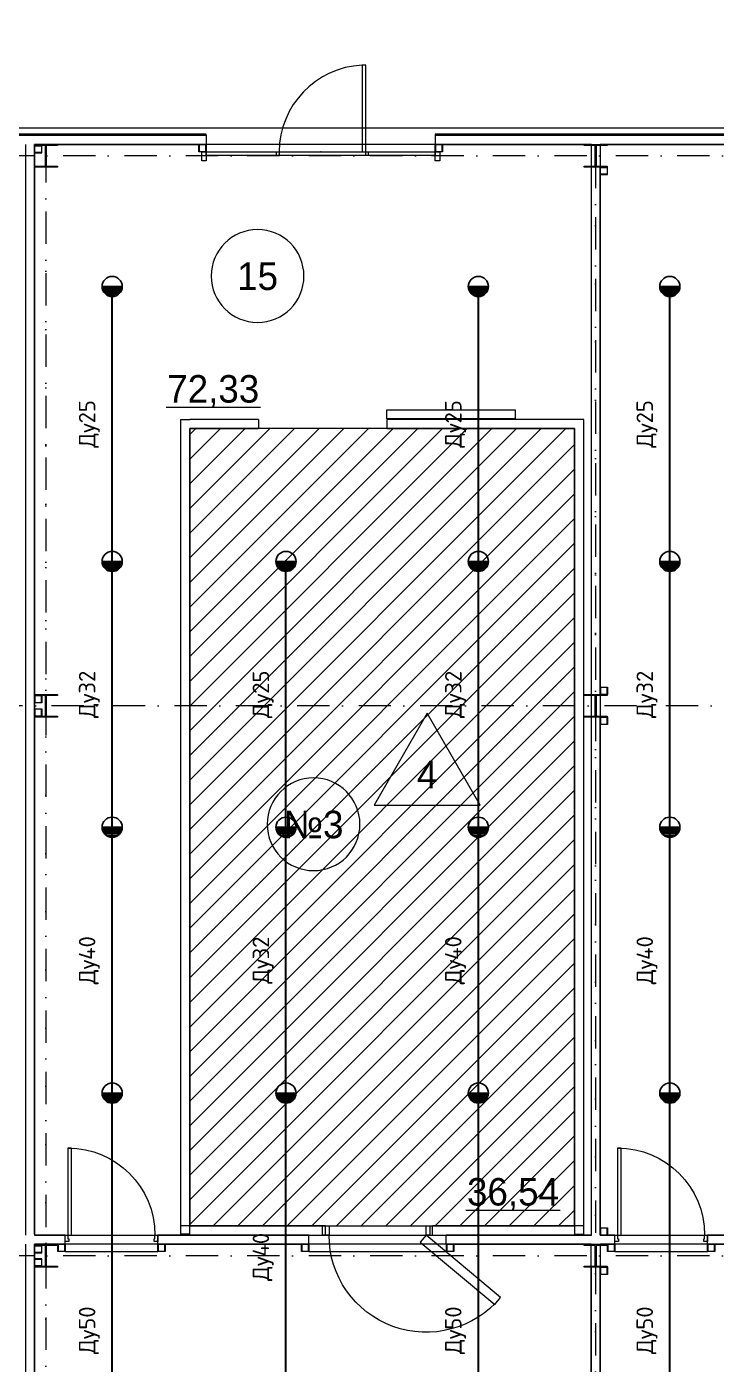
# Model space of a CAD drawing. Header units: millimetres. Extents: x 0 to 2118900, y -20000 to 84100.
# Drawn here: x 459790 to 467317, y 50816 to 65409 of the extents above; entities that cross this region are included whole.
import ezdxf
from ezdxf.enums import TextEntityAlignment as Align

# ---------------------------------------------------------------- set-up
doc = ezdxf.new("R2010")
doc.units = ezdxf.units.MM
for name, pattern in [('Dot & Dashed', [670.277762, 352.777767, -176.388884, 0, -141.111112]), ('Крупный пунктир', [634.99999, 0, -634.99999]), ('Штриховая', [300, 200, -100])]:
    doc.linetypes.add(name, pattern=pattern)
for name, color, linetype, lineweight in [('АР_подоснова', 8, 'Continuous', 13), ('ПТ_В21_расп', 1, 'Continuous', 30), ('ПТ_оросители', 7, 'Continuous', 25), ('ПТ_текст', 7, 'Continuous', 18), ('ПТ_штриховка', 8, 'Continuous', 9)]:
    doc.layers.add(name, color=color, linetype=linetype, lineweight=lineweight)
doc.styles.add('АР_текст_1', font='arial.ttf')
doc.styles.add('ПТ', font='isocpeur.ttf')

# ---------------------------------------------------------------- blocks, each defined once
blk = doc.blocks.new('Разгрузочный тамбур_15_21', base_point=(53628, 38770))
at = {"color": 0, "linetype": 'Continuous', "lineweight": -2}
blk.add_line((53312, 37258), (54341, 37258), dxfattribs=at)
for start, end in [(0, 180), (180, 0)]:
    blk.add_arc((54310, 38689), 506, start, end, dxfattribs=at)
at = {"color": 0, "lineweight": -2, "style": 'АР_текст_1'}
for tag, p in [('ROOM_NUMBER', (54310, 38687)), ('ROOM_AREA', (53826, 37458))]:
    blk.add_attdef(tag, text='', height=300, dxfattribs=at).set_placement(p, align=Align.MIDDLE_CENTER)
blk = doc.blocks.new('Стена_110', base_point=(51875, 40125))
at = {"color": 0, "linetype": 'Continuous', "lineweight": -2, "flags": 128}
for points in [[(51775, 40125), (51775, 28225)], [(51875, 28235), (51875, 40125)]]:
    blk.add_lwpolyline(points, dxfattribs=at)
blk = doc.blocks.new('Колонна SHS ГК 270')
at = {"color": 0, "linetype": 'Continuous', "lineweight": -2}
for p, q in [((40, 40), (-40, 40)), ((-40, 40), (-40, -40)), ((-36.4, -36.4), (-36.4, 36.4)), ((-36.4, 36.4), (36.4, 36.4)), ((36.4, 36.4), (36.4, -36.4)), ((40, -40), (40, 40)), ((-40, -40), (40, -40)), ((36.4, -36.4), (-36.4, -36.4))]:
    blk.add_line(p, q, dxfattribs=at)
blk = doc.blocks.new('Труба Квадратного Сечения ГК SHS 27')
at = {"color": 0, "linetype": 'Continuous', "lineweight": -2}
for p, q in [((1250, 40), (0, 40)), ((0, 40), (0, 0)), ((0, 0), (0, -40)), ((2500, 40), (1250, 40)), ((2500, 0), (2500, 40)), ((2500, -40), (2500, 0)), ((0, -40), (1250, -40)), ((1250, -40), (2500, -40))]:
    blk.add_line(p, q, dxfattribs=at)
blk = doc.blocks.new('Труба Квадратного Сечения ГК SHS 27_5')
at = {"color": 0, "linetype": 'Continuous', "lineweight": -2}
for p, q in [((505, 40), (0, 40)), ((0, 40), (0, 0)), ((0, 0), (0, -40)), ((1010, 40), (505, 40)), ((1010, 0), (1010, 40)), ((1010, -40), (1010, 0)), ((0, -40), (505, -40)), ((505, -40), (1010, -40))]:
    blk.add_line(p, q, dxfattribs=at)
blk = doc.blocks.new('Труба Квадратного Сечения ГК SHS 27_6')
at = {"color": 0, "linetype": 'Continuous', "lineweight": -2}
for p, q in [((750, 40), (0, 40)), ((0, 40), (0, 0)), ((0, 0), (0, -40)), ((1500, 40), (750, 40)), ((1500, 0), (1500, 40)), ((1500, -40), (1500, 0)), ((0, -40), (750, -40)), ((750, -40), (1500, -40))]:
    blk.add_line(p, q, dxfattribs=at)
blk = doc.blocks.new('Морозильная камера №3_№3_83', base_point=(55105, 33075))
at = {"color": 0, "linetype": 'Continuous', "lineweight": -2}
for p, q in [((56161, 33919), (55582, 32917)), ((56739, 32917), (56161, 33919)), ((55582, 32917), (56739, 32917)), ((56583, 28498), (57612, 28498))]:
    blk.add_line(p, q, dxfattribs=at)
at = {"color": 0, "linetype": 'Штриховая', "lineweight": -2, "flags": 128}
blk.add_lwpolyline([(53570, 28325), (57770, 28325), (57770, 37025), (53570, 37025)], close=True, dxfattribs=at)
at = {"color": 0, "linetype": 'Continuous', "lineweight": -2}
for start, end in [(0, 180), (180, 0)]:
    blk.add_arc((54921, 32708), 506, start, end, dxfattribs=at)
at = {"color": 0, "lineweight": -2, "style": 'АР_текст_1'}
for tag, p in [('DUMMY_112', (56161, 33251)), ('ROOM_NUMBER', (54921, 32705)), ('ROOM_AREA', (57098, 28698))]:
    blk.add_attdef(tag, text='', height=300, dxfattribs=at).set_placement(p, align=Align.MIDDLE_CENTER)
blk = doc.blocks.new('Перекрытие_1100', base_point=(-300, -300))
at = {"color": 0, "linetype": 'Continuous', "lineweight": -2, "flags": 128}
blk.add_lwpolyline([(-300, -300), (98301, -300), (98301, 40301), (-300, 40301)], close=True, dxfattribs=at)
blk = doc.blocks.new('Перекрытие_580', base_point=(3875, 43275))
at = {"color": 0, "linetype": 'Continuous', "lineweight": -2, "flags": 128}
blk.add_lwpolyline([(3875, 43275), (94125, 43275), (94125, 40301), (3875, 40301)], close=True, dxfattribs=at)
blk = doc.blocks.new('Однопольная Дверь 27_3')
at = {"color": 0, "linetype": 'Continuous', "lineweight": -2}
for p, q in [((435, 0), (435, 950)), ((435, 950), (475, 950)), ((475, 950), (475, 0)), ((-475, 0), (-505, 0)), ((-505, 0), (-505, -70)), ((-505, -70), (-505, 0)), ((-505, -70), (-505, 0)), ((-475, -40), (-475, 0)), ((475, 0), (435, 0)), ((505, 0), (475, 0)), ((475, 0), (475, -40)), ((505, -70), (505, 0)), ((505, -70), (505, 0)), ((505, -70), (505, 0)), ((-505, -70), (-465, -70)), ((-505, -100), (-505, -70)), ((-465, -40), (-475, -40)), ((-465, -70), (-465, -40)), ((475, -40), (465, -40)), ((465, -40), (465, -70)), ((465, -70), (505, -70)), ((505, -100), (505, -70))]:
    blk.add_line(p, q, dxfattribs=at)
blk.add_arc((475, 0), 950, 90, 180, dxfattribs=at)
blk = doc.blocks.new('Простой Проем Двери')
at = {"color": 0, "linetype": 'Continuous', "lineweight": -2}
for p, q in [((-750, 0), (-750, -100)), ((750, 0), (750, -100))]:
    blk.add_line(p, q, dxfattribs=at)
blk = doc.blocks.new('Стена_109', base_point=(98125, 28125))
at = {"color": 0, "linetype": 'Continuous', "lineweight": -2}
for p, q in [((52210, 28155), (52210, 28225)), ((53220, 28155), (53220, 28225)), ((54870, 28125), (54870, 28225)), ((56370, 28125), (56370, 28225)), ((58210, 28155), (58210, 28225)), ((59220, 28155), (59220, 28225)), ((52210, 28125), (52210, 28155)), ((53220, 28125), (53220, 28155)), ((58210, 28125), (58210, 28155)), ((59220, 28125), (59220, 28155))]:
    blk.add_line(p, q, dxfattribs=at)
at = {"color": 0, "linetype": 'Continuous', "lineweight": -2, "flags": 128}
for points in [[(52210, 28225), (51875, 28225)], [(54870, 28225), (53220, 28225)], [(57950, 28225), (56370, 28225)], [(58210, 28225), (58050, 28225)], [(60870, 28225), (59220, 28225)], [(51875, 28125), (52210, 28125)], [(53220, 28125), (54870, 28125)], [(56370, 28125), (58210, 28125)], [(59220, 28125), (60870, 28125)]]:
    blk.add_lwpolyline(points, dxfattribs=at)
at = {"color": 0, "linetype": 'Continuous', "lineweight": -2, "xscale": -1, "zscale": 1000}
for p in [(52715, 28225), (58715, 28225)]:
    blk.add_blockref('Однопольная Дверь 27_3', p, dxfattribs=at)
at = {"color": 0, "linetype": 'Continuous', "lineweight": -2, "zscale": 1000, "rotation": 180}
blk.add_blockref('Простой Проем Двери', (55620, 28125), dxfattribs=at)
blk = doc.blocks.new('Стена_1300', base_point=(58000, 22125))
at = {"color": 0, "linetype": 'Continuous', "lineweight": -2, "flags": 128}
for points in [[(58050, 27875), (57950, 27875)], [(57950, 27875), (57950, 24275)], [(58050, 24275), (58050, 27875)], [(57950, 24175), (57950, 22125)], [(58050, 22125), (58050, 24175)], [(57950, 22125), (58050, 22125)]]:
    blk.add_lwpolyline(points, dxfattribs=at)
blk = doc.blocks.new('Стена_133', base_point=(53470, 37125))
at = {"color": 0, "linetype": 'Continuous', "lineweight": -2}
for p, q in [((53470, 28235), (53470, 28225)), ((53470, 28225), (53570, 28225)), ((53570, 28225), (53570, 28235))]:
    blk.add_line(p, q, dxfattribs=at)
at = {"color": 0, "linetype": 'Continuous', "lineweight": -2, "flags": 128}
for points in [[(53470, 37125), (53570, 37125)], [(53470, 37125), (53470, 28235)], [(53570, 28235), (53570, 37025)], [(53570, 28235), (53470, 28235)]]:
    blk.add_lwpolyline(points, dxfattribs=at)
blk = doc.blocks.new('Стена_134', base_point=(57870, 28225))
at = {"color": 0, "linetype": 'Continuous', "lineweight": -2}
for p, q in [((57770, 28235), (57770, 28225)), ((57770, 28225), (57870, 28225)), ((57870, 28225), (57870, 28235))]:
    blk.add_line(p, q, dxfattribs=at)
at = {"color": 0, "linetype": 'Continuous', "lineweight": -2, "flags": 128}
for points in [[(57870, 37125), (57770, 37125)], [(57870, 28235), (57870, 37125)], [(57770, 37025), (57770, 28235)], [(57770, 28235), (57870, 28235)]]:
    blk.add_lwpolyline(points, dxfattribs=at)
blk = doc.blocks.new('Стена_208', base_point=(51450, 40225))
at = {"color": 0, "linetype": 'Continuous', "lineweight": -2, "flags": 128}
for points in [[(51997, 40235), (51450, 40235)], [(51450, 40235), (51450, 40225)], [(51450, 40225), (51997, 40225)], [(51997, 40225), (51997, 40235)]]:
    blk.add_lwpolyline(points, dxfattribs=at)
blk = doc.blocks.new('Стена_209', base_point=(51450, 40225))
at = {"color": 0, "linetype": 'Continuous', "lineweight": -2, "flags": 128}
for points in [[(51997, 40235), (51450, 40235)], [(51450, 40235), (51450, 40225)], [(51450, 40225), (51997, 40225)], [(51997, 40225), (51997, 40235)]]:
    blk.add_lwpolyline(points, dxfattribs=at)
blk = doc.blocks.new('Стена_228', base_point=(59750, 40225))
at = {"color": 0, "linetype": 'Continuous', "lineweight": -2, "flags": 128}
for points in [[(59750, 40235), (58003, 40235)], [(58003, 40235), (58003, 40225)], [(58003, 40225), (59750, 40225)], [(59750, 40225), (59750, 40235)]]:
    blk.add_lwpolyline(points, dxfattribs=at)
blk = doc.blocks.new('Стена_229', base_point=(59750, 40225))
at = {"color": 0, "linetype": 'Continuous', "lineweight": -2, "flags": 128}
for points in [[(59750, 40235), (58003, 40235)], [(58003, 40235), (58003, 40225)], [(58003, 40225), (59750, 40225)], [(59750, 40225), (59750, 40235)]]:
    blk.add_lwpolyline(points, dxfattribs=at)
blk = doc.blocks.new('Стена_232', base_point=(53750, 40225))
at = {"color": 0, "linetype": 'Continuous', "lineweight": -2, "flags": 128}
for points in [[(53750, 40235), (52003, 40235)], [(52003, 40235), (52003, 40225)], [(52003, 40225), (53750, 40225)], [(53750, 40225), (53750, 40235)]]:
    blk.add_lwpolyline(points, dxfattribs=at)
blk = doc.blocks.new('Стена_233', base_point=(53750, 40225))
at = {"color": 0, "linetype": 'Continuous', "lineweight": -2, "flags": 128}
for points in [[(53750, 40235), (52003, 40235)], [(52003, 40235), (52003, 40225)], [(52003, 40225), (53750, 40225)], [(53750, 40225), (53750, 40235)]]:
    blk.add_lwpolyline(points, dxfattribs=at)
blk = doc.blocks.new('Стена_234', base_point=(56250, 40225))
at = {"color": 0, "linetype": 'Continuous', "lineweight": -2, "flags": 128}
for points in [[(57997, 40235), (56250, 40235)], [(56250, 40235), (56250, 40225)], [(56250, 40225), (57997, 40225)], [(57997, 40225), (57997, 40235)]]:
    blk.add_lwpolyline(points, dxfattribs=at)
blk = doc.blocks.new('Стена_235', base_point=(56250, 40225))
at = {"color": 0, "linetype": 'Continuous', "lineweight": -2, "flags": 128}
for points in [[(57997, 40235), (56250, 40235)], [(56250, 40235), (56250, 40225)], [(56250, 40225), (57997, 40225)], [(57997, 40225), (57997, 40235)]]:
    blk.add_lwpolyline(points, dxfattribs=at)
blk = doc.blocks.new('Наружная Раздвижная Дверь 27')
at = {"color": 0, "linetype": 'Continuous', "lineweight": -2}
for p, q in [((-700, 0), (-700, -100)), ((700, 105), (2100, 105)), ((700, 5), (700, 105)), ((2100, 5), (700, 5)), ((700, 0), (700, -100)), ((2100, 105), (2100, 5))]:
    blk.add_line(p, q, dxfattribs=at)
blk = doc.blocks.new('Стена_277', base_point=(57870, 37125))
at = {"color": 0, "linetype": 'Continuous', "lineweight": -2}
for p, q in [((54320, 37125), (54320, 37025)), ((55720, 37125), (55720, 37025))]:
    blk.add_line(p, q, dxfattribs=at)
at = {"color": 0, "linetype": 'Continuous', "lineweight": -2, "flags": 128}
for points in [[(54320, 37125), (53570, 37125)], [(57770, 37125), (55720, 37125)], [(53570, 37025), (54320, 37025)], [(55720, 37025), (57770, 37025)]]:
    blk.add_lwpolyline(points, dxfattribs=at)
at = {"color": 0, "linetype": 'Continuous', "lineweight": -2, "zscale": 1000}
blk.add_blockref('Наружная Раздвижная Дверь 27', (55020, 37125), dxfattribs=at)
blk = doc.blocks.new('Однопольная Дверь 27_4')
at = {"color": 0, "linetype": 'Continuous', "lineweight": -2}
for p, q in [((466, 77), (1278, 758)), ((1278, 758), (1342, 681)), ((1342, 681), (530, 0)), ((-570, 0), (-600, 0)), ((-600, 0), (-600, -100)), ((-600, 0), (-600, -100)), ((-600, 0), (-600, -100)), ((-530, 0), (-570, 0)), ((-570, 0), (-570, -100)), ((-530, -100), (-530, 0)), ((530, 0), (466, 77)), ((570, 0), (530, 0)), ((530, 0), (530, -100)), ((570, 0), (600, 0)), ((570, -100), (570, 0)), ((600, 0), (600, -100)), ((600, 0), (600, -100)), ((600, 0), (600, -100)), ((-570, -100), (-600, -100)), ((-570, -100), (-530, -100)), ((530, -100), (570, -100)), ((570, -100), (600, -100))]:
    blk.add_line(p, q, dxfattribs=at)
blk.add_arc((530, 0), 1060, 40, 180, dxfattribs=at)
blk = doc.blocks.new('Стена_286', base_point=(53470, 28225))
at = {"color": 0, "linetype": 'Continuous', "lineweight": -2}
for p, q in [((55020, 28225), (55020, 28325)), ((56220, 28225), (56220, 28325))]:
    blk.add_line(p, q, dxfattribs=at)
at = {"color": 0, "linetype": 'Continuous', "lineweight": -2, "flags": 128}
for points in [[(55020, 28325), (53470, 28325)], [(53470, 28325), (53470, 28225)], [(57870, 28325), (56220, 28325)], [(57870, 28225), (57870, 28325)], [(53470, 28225), (55020, 28225)], [(56220, 28225), (57870, 28225)]]:
    blk.add_lwpolyline(points, dxfattribs=at)
at = {"color": 0, "linetype": 'Continuous', "lineweight": -2, "xscale": -0.9999999999999999, "zscale": 1000, "rotation": 180.0000009037798}
blk.add_blockref('Однопольная Дверь 27_4', (55620, 28225), dxfattribs=at)
blk = doc.blocks.new('Стена_309', base_point=(51875, 28225))
at = {"color": 0, "linetype": 'Continuous', "lineweight": -2, "flags": 128}
for points in [[(51775, 28125), (51775, 21875)], [(51875, 24275), (51875, 28125)], [(51875, 21875), (51875, 24165)]]:
    blk.add_lwpolyline(points, dxfattribs=at)
blk = doc.blocks.new('Стена_367', base_point=(58000, 34125))
at = {"color": 0, "linetype": 'Continuous', "lineweight": -2, "flags": 128}
for points in [[(58050, 39875), (57950, 39875)], [(57950, 39875), (57950, 34125)], [(58050, 34125), (58050, 39875)], [(57950, 34125), (58050, 34125)]]:
    blk.add_lwpolyline(points, dxfattribs=at)
blk = doc.blocks.new('Стена_378', base_point=(58000, 28125))
at = {"color": 0, "linetype": 'Continuous', "lineweight": -2, "flags": 128}
for points in [[(58050, 33875), (57950, 33875)], [(57950, 33875), (57950, 28225)], [(58050, 28225), (58050, 33875)]]:
    blk.add_lwpolyline(points, dxfattribs=at)
blk = doc.blocks.new('Колонна Универсальная 27')
at = {"color": 0, "linetype": 'Continuous', "lineweight": -2}
for p, q in [((125, 125), (-125, 125)), ((-125, 125), (-125, 113)), ((-125, 113), (-4, 113)), ((-4, 113), (-4, -113)), ((4, -113), (4, 113)), ((4, 113), (125, 113)), ((125, 113), (125, 125)), ((-4, -113), (-125, -113)), ((-125, -113), (-125, -125)), ((-125, -125), (125, -125)), ((125, -113), (4, -113)), ((125, -125), (125, -113))]:
    blk.add_line(p, q, dxfattribs=at)
blk = doc.blocks.new('Двутавp К 26020-83 27_4')
at = {"color": 0, "linetype": 'Крупный пунктир', "lineweight": -2}
blk.add_line((0, 0), (39750, 0), dxfattribs=at)
blk = doc.blocks.new('Двутавp К 26020-83 27')
at = {"color": 0, "linetype": 'Крупный пунктир', "lineweight": -2}
blk.add_line((0, 0), (39875, 0), dxfattribs=at)
blk = doc.blocks.new('Ворота Гаражные Раздвижные Вертикальные 27')
at = {"color": 0, "linetype": 'Continuous', "lineweight": -2}
for p, q in [((-1250, 180), (-1250, 80)), ((1250, 180), (1250, 80)), ((-1250, 0), (-1300, 0)), ((-1300, 0), (-1300, -100)), ((1250, 0), (-1250, 0)), ((-1250, 0), (-1250, -40)), ((-1250, -100), (-1250, 0)), ((1250, -40), (1250, 0)), ((1300, 0), (1250, 0)), ((1250, 0), (1250, -100)), ((1300, -100), (1300, 0)), ((-1300, -100), (-1250, -100)), ((-1250, -40), (1250, -40)), ((1250, -100), (1300, -100))]:
    blk.add_line(p, q, dxfattribs=at)
blk.add_point((0, 0), dxfattribs=at)
blk.add_point((0, 0), dxfattribs=at)
blk.add_point((0, 0), dxfattribs=at)
blk.add_point((0, 0), dxfattribs=at)
blk = doc.blocks.new('Стена_416', base_point=(-125, 40125))
at = {"color": 0, "linetype": 'Continuous', "lineweight": -2}
for p, q in [((53750, 40225), (53750, 40125)), ((56250, 40225), (56250, 40125))]:
    blk.add_line(p, q, dxfattribs=at)
at = {"color": 0, "linetype": 'Continuous', "lineweight": -2, "flags": 128}
for points in [[(53750, 40225), (51450, 40225)], [(59750, 40225), (56250, 40225)], [(51875, 40125), (53700, 40125)], [(56300, 40125), (59700, 40125)]]:
    blk.add_lwpolyline(points, dxfattribs=at)
at = {"color": 0, "linetype": 'Continuous', "lineweight": -2}
blk.add_point((55000, 40045), dxfattribs=at)
blk.add_point((55000, 40045), dxfattribs=at)
at = {"color": 0, "linetype": 'Continuous', "lineweight": -2, "xscale": -1, "zscale": 1000}
blk.add_blockref('Ворота Гаражные Раздвижные Вертикальные 27', (55000, 40045), dxfattribs=at)
blk = doc.blocks.new('Стандартный Маркер Сетки_50')
at = {"color": 0, "linetype": 'Dot & Dashed', "lineweight": -2}
for q in [(55249, 0), (0, 0)]:
    blk.add_line((0, 0), q, dxfattribs=at)
at = {"color": 0, "lineweight": -2, "style": 'АР_текст_1'}
blk.add_attdef('AC_MarkerText_1', text='', height=300, rotation=90, dxfattribs=at).set_placement((55430, -69), align=Align.TOP_CENTER)
blk = doc.blocks.new('Стандартный Маркер Сетки_40')
at = {"color": 0, "linetype": 'Dot & Dashed', "lineweight": -2}
for q in [(55187, 0), (0, 0)]:
    blk.add_line((0, 0), q, dxfattribs=at)
at = {"color": 0, "lineweight": -2, "style": 'АР_текст_1'}
blk.add_attdef('AC_MarkerText_1', text='', height=300, rotation=90, dxfattribs=at).set_placement((55368, -69), align=Align.TOP_CENTER)
blk = doc.blocks.new('AR_F1')
at = {"layer": 'АР_подоснова', "linetype": 'Continuous'}
for p, q in [((55490, 40989), (55450, 40989)), ((55450, 40989), (55450, 40043)), ((55490, 40043), (55490, 40989)), ((54518, 40045), (54546, 40045)), ((54518, 40005), (54518, 40045)), ((54546, 40005), (54518, 40005)), ((54546, 40045), (54546, 40005)), ((55450, 40043), (55490, 40043)), ((55490, 40045), (55518, 40045)), ((55490, 40005), (55490, 40045)), ((55518, 40005), (55490, 40005)), ((55518, 40045), (55518, 40005))]:
    blk.add_line(p, q, dxfattribs=at)
at = {"layer": 'АР_подоснова', "linetype": 'Dot & Dashed'}
for p, q in [((98125, 40000), (-4800, 40000)), ((98000, 34000), (-4800, 34000)), ((98125, 28000), (-4800, 28000))]:
    blk.add_line(p, q, dxfattribs=at)
at = {"layer": 'АР_подоснова', "linetype": 'Continuous', "flags": 128}
for points in [[(51875, 40125), (51875, 28225), (53470, 28225), (57870, 28225), (57953, 28225), (57953, 40125)], [(59470, 28225), (63870, 28225), (63950, 28225), (63950, 40125), (58050, 40125), (58050, 28225)], [(53570, 28325), (57770, 28325), (57770, 37025), (53570, 37025)], [(51875, 24275), (57950, 24275), (57950, 28125), (51875, 28125)], [(63950, 28125), (58050, 28125), (58050, 24275), (63950, 24275)]]:
    blk.add_lwpolyline(points, close=True, dxfattribs=at)
at = {"layer": 'АР_подоснова', "linetype": 'Continuous'}
blk.add_arc((55495, 40041), 949, 92.6952, 179.7847, dxfattribs=at)
for name, p in [('Перекрытие_580', (3875, 43275)), ('Перекрытие_1100', (-300, -300))]:
    blk.add_blockref(name, p, dxfattribs=at)
at = {"layer": 'АР_подоснова'}
for name, p in [('Стена_416', (-125, 40125)), ('Стена_208', (51450, 40225)), ('Стена_209', (51450, 40225)), ('Стена_232', (53750, 40225)), ('Стена_233', (53750, 40225)), ('Стена_234', (56250, 40225)), ('Стена_235', (56250, 40225)), ('Стена_228', (59750, 40225)), ('Стена_229', (59750, 40225)), ('Стена_110', (51875, 40125)), ('Стена_367', (58000, 34125)), ('Стена_277', (57870, 37125)), ('Стена_133', (53470, 37125)), ('Стена_134', (57870, 28225)), ('Стена_378', (58000, 28125)), ('Стена_109', (98125, 28125)), ('Стена_286', (53470, 28225)), ('Стена_309', (51875, 28225)), ('Стена_1300', (58000, 22125))]:
    blk.add_blockref(name, p, dxfattribs=at)
at = {"layer": 'АР_подоснова', "linetype": 'Continuous', "zscale": 1000}
for name, p, rotation in [('Стандартный Маркер Сетки_50', (52000, 40062), 270), ('Колонна SHS ГК 270', (51915, 40073), 180), ('Стандартный Маркер Сетки_40', (58000, 40000), 270), ('Двутавp К 26020-83 27_4', (58000, 39875), 270), ('Колонна SHS ГК 270', (58090, 39835), 180), ('Колонна SHS ГК 270', (51915, 28073), 180), ('Труба Квадратного Сечения ГК SHS 27_6', (56371, 28085), 180), ('Колонна SHS ГК 270', (51915, 27927), 180)]:
    blk.add_blockref(name, p, dxfattribs=dict(at, rotation=rotation))
at = {"layer": 'АР_подоснова', "linetype": 'Continuous', "xscale": -1, "zscale": 1000}
for name, p in [('Колонна Универсальная 27', (52000, 40000)), ('Колонна SHS ГК 270', (53710, 40085)), ('Колонна SHS ГК 270', (56290, 40085)), ('Колонна Универсальная 27', (58000, 40000)), ('Колонна SHS ГК 270', (58090, 34165)), ('Колонна Универсальная 27', (52000, 34000)), ('Колонна SHS ГК 270', (51915, 34073)), ('Колонна Универсальная 27', (58000, 34000)), ('Колонна SHS ГК 270', (51915, 33927)), ('Колонна SHS ГК 270', (58090, 33835)), ('Колонна SHS ГК 270', (58090, 28265)), ('Колонна Универсальная 27', (52000, 28000)), ('Колонна SHS ГК 270', (52170, 28085)), ('Колонна SHS ГК 270', (53260, 28085)), ('Колонна Универсальная 27', (58000, 28000)), ('Колонна SHS ГК 270', (58171, 28085)), ('Колонна SHS ГК 270', (59261, 28085)), ('Колонна SHS ГК 270', (58090, 27835))]:
    blk.add_blockref(name, p, dxfattribs=at)
at = {"layer": 'АР_подоснова', "linetype": 'Continuous', "zscale": 1000}
for name, p in [('Труба Квадратного Сечения ГК SHS 27', (53750, 40085)), ('Труба Квадратного Сечения ГК SHS 27_5', (52210, 28085)), ('Труба Квадратного Сечения ГК SHS 27_5', (58211, 28085))]:
    blk.add_blockref(name, p, dxfattribs=at)
at = {"layer": 'АР_подоснова', "linetype": 'Continuous', "xscale": -1, "zscale": 1000}
for name, p, rotation in [('Двутавp К 26020-83 27', (52000, 0), 270), ('Колонна SHS ГК 270', (54831, 28085), 180), ('Колонна SHS ГК 270', (56411, 28085), 180)]:
    blk.add_blockref(name, p, dxfattribs=dict(at, rotation=rotation))
at = {"layer": 'АР_подоснова', "linetype": 'Continuous'}
ref = blk.add_blockref('Разгрузочный тамбур_15_21', (53628, 38770), dxfattribs=at)
ref.add_attrib('ROOM_NUMBER', '15', dxfattribs={"layer": '0', "color": 0, "lineweight": 9, "height": 300}).set_placement((54310, 38687), align=Align.MIDDLE_CENTER)
ref.add_attrib('ROOM_AREA', '72,33', dxfattribs={"layer": '0', "color": 0, "lineweight": 9, "height": 300}).set_placement((53826, 37458), align=Align.MIDDLE_CENTER)
ref = blk.add_blockref('Морозильная камера №3_№3_83', (55105, 33075), dxfattribs=at)
ref.add_attrib('ROOM_NUMBER', '№3', dxfattribs={"layer": '0', "color": 0, "lineweight": 9, "height": 300}).set_placement((54921, 32705), align=Align.MIDDLE_CENTER)
ref.add_attrib('ROOM_AREA', '36,54', dxfattribs={"layer": '0', "color": 0, "lineweight": 9, "height": 300}).set_placement((57098, 28698), align=Align.MIDDLE_CENTER)
ref.add_attrib('DUMMY_112', '4', dxfattribs={"layer": '0', "color": 0, "lineweight": 9, "height": 300}).set_placement((56161, 33251), align=Align.MIDDLE_CENTER)
blk = doc.blocks.new('SPR_DN')
for p, q in [((-1.1, 0), (1.1, 0)), ((-1.08, -0.18), (1.08, -0.18)), ((-1.04, -0.37), (1.04, -0.37)), ((-0.95, -0.55), (0.95, -0.55)), ((-0.82, -0.73), (0.82, -0.73)), ((-0.61, -0.92), (0.61, -0.92))]:
    blk.add_line(p, q)
blk.add_circle((0, 0), 1.1)

msp = doc.modelspace()

# ---------------------------------------------------------------- hatches: boundary and pattern name
at = {"layer": 'ПТ_штриховка'}
h = msp.add_hatch(dxfattribs=at)
h.set_pattern_fill('ANSI31', color=8, scale=60)
h.paths.add_polyline_path([(461570, 52325), (465770, 52325), (465770, 61025), (461570, 61025)])

# ---------------------------------------------------------------- linework, layer by layer
at = {"layer": 'ПТ_В21_расп'}
for p, q in [((460723, 59575), (460723, 62575)), ((464720, 59575), (464720, 62575)), ((466810, 59575), (466810, 62575)), ((460723, 56675), (460723, 59575)), ((462620, 56675), (462620, 59575)), ((464720, 56675), (464720, 59575)), ((466810, 56675), (466810, 59575)), ((460723, 53775), (460723, 56675)), ((462620, 53775), (462620, 56675)), ((464720, 53775), (464720, 56675)), ((466810, 53775), (466810, 56675)), ((460723, 50200), (460723, 53775)), ((462620, 50200), (462620, 53775)), ((464720, 50200), (464720, 53775)), ((466810, 50200), (466810, 53775))]:
    msp.add_line(p, q, dxfattribs=at)

# ---------------------------------------------------------------- block references
at = {"layer": 'АР_подоснова'}
msp.add_blockref('AR_F1', (408000, 24000), dxfattribs=at)
at = {"layer": 'ПТ_оросители', "xscale": 100, "yscale": 100}
for p in [(460723, 62575), (464720, 62575), (466810, 62575), (460723, 59575), (462620, 59575), (464720, 59575), (466810, 59575), (460723, 56675), (462620, 56675), (464720, 56675), (466810, 56675), (460723, 53775), (462620, 53775), (464720, 53775), (466810, 53775)]:
    msp.add_blockref('SPR_DN', p, dxfattribs=at)

# ---------------------------------------------------------------- texts
at = {"layer": 'ПТ_текст', "style": 'ПТ'}
for s, p in [('Ду25', (460593, 61075)), ('Ду25', (464590, 61075)), ('Ду25', (466680, 61075)), ('Ду32', (460593, 58125)), ('Ду32', (464590, 58125)), ('Ду32', (466680, 58125)), ('Ду25', (462490, 58125)), ('Ду40', (460593, 55225)), ('Ду32', (462490, 55225)), ('Ду40', (464590, 55225)), ('Ду40', (466680, 55225)), ('Ду40', (462490, 51987.5)), ('Ду50', (460593, 51187.5)), ('Ду50', (464590, 51187.5)), ('Ду50', (466680, 51187.5))]:
    msp.add_text(s, height=180, rotation=90, dxfattribs=at).set_placement(p, align=Align.BOTTOM_CENTER)

doc.saveas('drawing.dxf')
